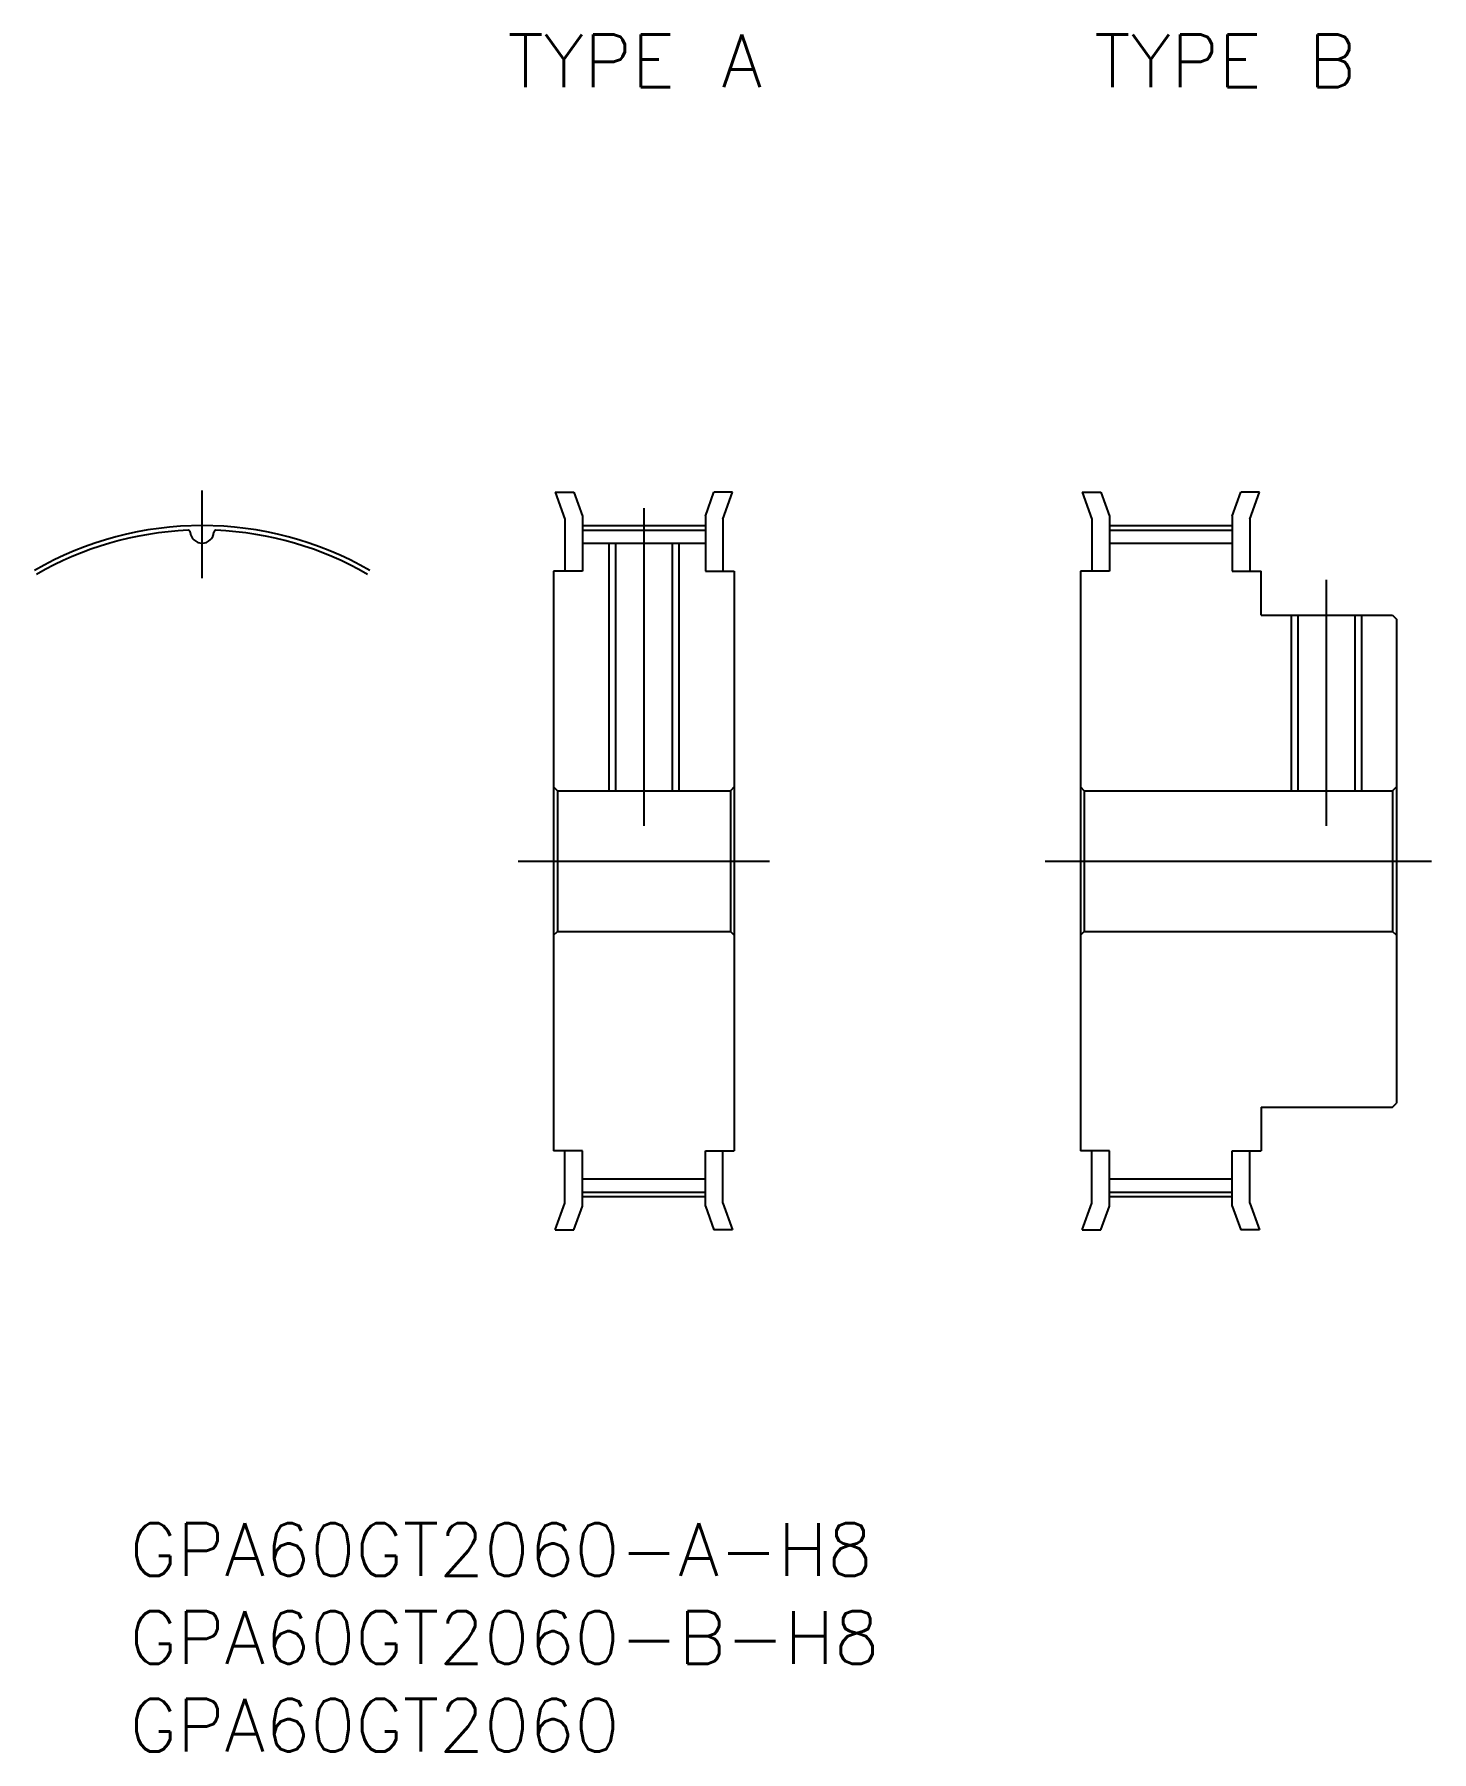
# Model space of a CAD drawing. Extents: x -9.5 to 70, y -50.7 to 47.1.
import ezdxf

# ---------------------------------------------------------------- set-up
doc = ezdxf.new("R2010")
doc.units = 0
doc.linetypes.add('CENTER', pattern=[50.8, 31.75, -6.35, 6.35, -6.35])
doc.layers.get('0').update_dxf_attribs({"linetype": 'CONTINUOUS'})
doc.layers.add('CENTER', color=1, linetype='CONTINUOUS')
doc.styles.get("Standard").update_dxf_attribs({"font": 'txt.shx', "height": 3, "bigfont": 'bigfont.shx'})

msp = doc.modelspace()

# ---------------------------------------------------------------- linework, layer by layer
at = {"color": 7, "linetype": 'CONTINUOUS'}
for p, q in [((20.1, 21), (21.162, 21)), ((20.1, 21), (20.65, 19.465)), ((21.162, 21), (21.65, 19.639)), ((28.65, 19.639), (29.138, 21)), ((30.2, 21), (29.138, 21)), ((29.65, 19.465), (30.2, 21)), ((50.1, 21), (51.162, 21)), ((50.1, 21), (50.65, 19.465)), ((51.162, 21), (51.65, 19.639)), ((58.65, 19.639), (59.138, 21)), ((60.2, 21), (59.138, 21)), ((59.65, 19.465), (60.2, 21)), ((21.65, 19.639), (21.65, 16.5)), ((28.65, 19.639), (28.65, 16.5)), ((51.65, 19.639), (51.65, 16.5)), ((58.65, 19.639), (58.65, 16.5)), ((20.65, 19.465), (20.65, 16.5)), ((21.65, 18.845), (28.65, 18.845)), ((29.65, 19.465), (29.65, 16.5)), ((50.65, 19.465), (50.65, 16.5)), ((51.65, 18.845), (58.65, 18.845)), ((59.65, 19.465), (59.65, 16.5)), ((21.65, 18.095), (28.65, 18.095)), ((23.529, 18.095), (23.529, 4)), ((26.771, 18.095), (26.771, 4)), ((51.65, 18.095), (58.65, 18.095)), ((20, 16.5), (20, -16.5)), ((21.65, 16.5), (20, 16.5)), ((28.65, 16.5), (30.3, 16.5)), ((30.3, 16.5), (30.3, -16.5)), ((50, 16.5), (50, -16.5)), ((51.65, 16.5), (50, 16.5)), ((58.65, 16.5), (60.3, 16.5)), ((60.3, 14), (60.3, 16.5)), ((60.3, 14), (67.775, 14)), ((62.379, 14), (62.379, 4)), ((65.621, 14), (65.621, 4)), ((67.775, 14), (68, 13.775)), ((68, 13.775), (68, -13.775)), ((20, 4.225), (20.225, 4)), ((20.225, 4), (30.075, 4)), ((20.225, 4), (20.225, -4)), ((30.3, 4.225), (30.075, 4)), ((30.075, 4), (30.075, -4)), ((50, 4.225), (50.225, 4)), ((50.225, 4), (67.775, 4)), ((50.225, 4), (50.225, -4)), ((68, 4.225), (67.775, 4)), ((67.775, 4), (67.775, -4)), ((20, -4.225), (20.225, -4)), ((20.225, -4), (30.075, -4)), ((30.3, -4.225), (30.075, -4)), ((50, -4.225), (50.225, -4)), ((50.225, -4), (67.775, -4)), ((68, -4.225), (67.775, -4)), ((60.3, -14), (67.775, -14)), ((60.3, -14), (60.3, -16.5)), ((67.775, -14), (68, -13.775)), ((21.65, -16.5), (20, -16.5)), ((20.65, -19.465), (20.65, -16.5)), ((21.65, -19.639), (21.65, -16.5)), ((28.65, -16.5), (30.3, -16.5)), ((28.65, -19.639), (28.65, -16.5)), ((29.65, -19.465), (29.65, -16.5)), ((51.65, -16.5), (50, -16.5)), ((50.65, -19.465), (50.65, -16.5)), ((51.65, -19.639), (51.65, -16.5)), ((58.65, -16.5), (60.3, -16.5)), ((58.65, -19.639), (58.65, -16.5)), ((59.65, -19.465), (59.65, -16.5)), ((21.65, -18.095), (28.65, -18.095)), ((51.65, -18.095), (58.65, -18.095)), ((20.1, -21), (20.65, -19.465)), ((21.65, -18.845), (28.65, -18.845)), ((29.65, -19.465), (30.2, -21)), ((50.1, -21), (50.65, -19.465)), ((51.65, -18.845), (58.65, -18.845)), ((59.65, -19.465), (60.2, -21)), ((21.162, -21), (21.65, -19.639)), ((28.65, -19.639), (29.138, -21)), ((51.162, -21), (51.65, -19.639)), ((58.65, -19.639), (59.138, -21)), ((20.1, -21), (21.162, -21)), ((30.2, -21), (29.138, -21)), ((50.1, -21), (51.162, -21)), ((60.2, -21), (59.138, -21))]:
    msp.add_line(p, q, dxfattribs=at)
at = {"color": 3, "linetype": 'CONTINUOUS'}
for p, q in [((23.15, 18.095), (23.15, 4)), ((27.15, 18.095), (27.15, 4)), ((62, 14), (62, 4)), ((66, 14), (66, 4))]:
    msp.add_line(p, q, dxfattribs=at)
at = {"color": 7, "linetype": 'CONTINUOUS'}
for centre, radius, start, end in [((0, 0), 18.845, 92.40371, 120), ((-0.786, 18.716), 0.112, 3.93066, 92.40371), ((0, 18.77), 0.675, 183.93066, 356.06934), ((0.786, 18.716), 0.112, 87.59628, 176.06934), ((0, 0), 18.845, 60, 87.59629)]:
    msp.add_arc(centre, radius, start, end, dxfattribs=at)
at = {"layer": 'CENTER', "color": 1, "linetype": 'CENTER'}
for p, q in [((0, 16.095), (0, 21.1)), ((25.15, 20.095), (25.15, 2)), ((21.65, 19.1), (28.65, 19.1)), ((51.65, 19.1), (58.65, 19.1)), ((64, 16), (64, 2)), ((18, 0), (32.3, 0)), ((48, 0), (70, 0)), ((21.65, -19.1), (28.65, -19.1)), ((51.65, -19.1), (58.65, -19.1))]:
    msp.add_line(p, q, dxfattribs=at)
msp.add_arc((0, 0), 19.1, 60, 120, dxfattribs=at)

# ---------------------------------------------------------------- texts
at = {"color": 7, "linetype": 'CONTINUOUS'}
for s, p in [('TYPE A', (17.385, 44.06)), ('TYPE B', (50.798, 44.06)), ('GPA60GT2060-A-H8', (-4.129, -40.695)), ('GPA60GT2060-B-H8', (-4.129, -45.695)), ('GPA60GT2060', (-4.129, -50.695))]:
    msp.add_text(s, height=3, dxfattribs=at).set_placement(p)

doc.saveas('drawing.dxf')
